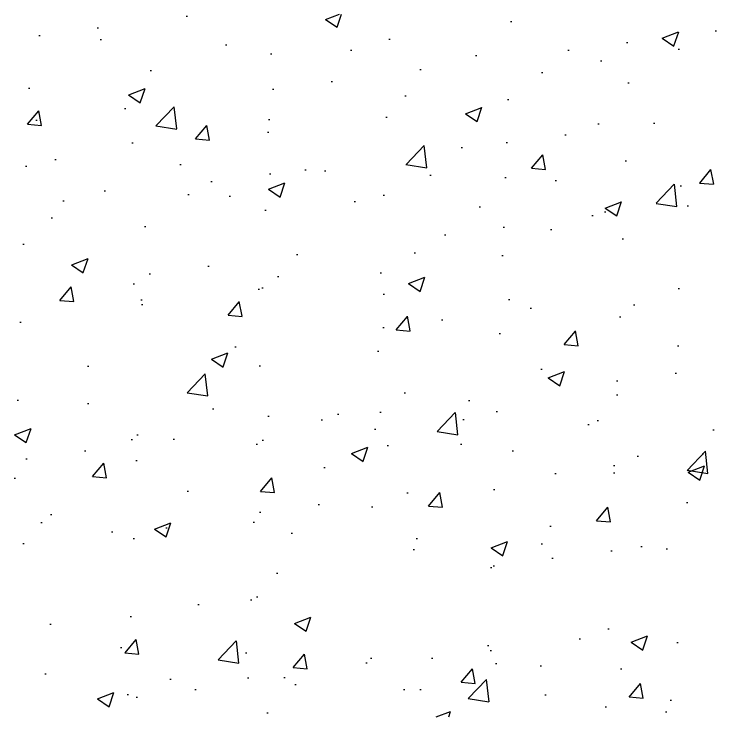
# Model space of a CAD drawing. Header units: feet. Extents: x 317 to 512, y -141 to 162.
# Drawn here: x 342.688 to 344.528, y 94.608 to 96.448 of the extents above; entities that cross this region are included whole.
import ezdxf

# ---------------------------------------------------------------- set-up
doc = ezdxf.new("R2010")
doc.units = ezdxf.units.FT
doc.header["$MEASUREMENT"] = 0
doc.layers.add('63', color=7, linetype='Continuous')

msp = doc.modelspace()

# ---------------------------------------------------------------- hatches: boundary and pattern name
at = {"layer": '63'}
h = msp.add_hatch(dxfattribs=at)
h.set_pattern_fill('AR-CONC', color=256, scale=0.061325, style=0)
h.set_pattern_definition([(50, (597.22762, 32.594), (0.4398603, -0.0384828), [0.0459938, -0.5059318]), (355, (597.22762, 32.594), (-0.08508935, 0.46128236), [0.03679504, -0.4047455]), (100.4514, (597.26428, 32.5908), (0.3547713, 0.4227993), [0.0390887, -0.4299759]), (46.1842, (597.2276, 32.71667), (0.6544863, -0.1015047), [0.0689907, -0.7588977]), (96.6356, (597.28216, 32.7082), (0.5731826, 0.5973785), [0.058633, -0.6449637]), (351.1842, (597.2276, 32.7167), (0.5731821, 0.597379), [0.0551926, -0.6071182]), (21, (597.28895, 32.686), (0.36605367, -0.2469063), [0.0459938, -0.5059318]), (326, (597.28895, 32.686), (0.1492133, 0.4446988), [0.03679504, -0.4047455]), (71.4514, (597.31945, 32.66543), (0.5152671, 0.19779205), [0.0390887, -0.4299759]), (37.5, (597.22762, 32.59402), (0.00745704, 0.20414739), [0, -0.39983946, 0, -0.41087797, 0, -0.4062786]), (7.5, (597.22762, 32.59402), (0.16132758, 0.24187326), [0, -0.23426177, 0, -0.3906407, 0, -0.1548458]), (327.5, (597.09087, 32.59402), (0.32736699, -0.01383179), [0, -0.15331268, 0, -0.47833555, 0, -0.63471448]), (317.5, (597.02954, 32.59402), (0.35763933, 0.06138945), [0, -0.19930648, 0, -0.31766387, 0, -0.45073927])])
h.paths.add_polyline_path([(342.68811, 96.44813), (342.68811, 94.60838), (344.52786, 94.60838), (344.52786, 96.44813)])
h.paths.add_polyline_path([(344.28256, 96.20283), (344.28256, 94.85368), (342.93341, 94.85368), (342.93341, 96.20283)], flags=0)
h.paths.add_polyline_path([(343.64294, 96.09122, -1), (343.55095, 96.09122, -1)], flags=0)
h.paths.add_polyline_path([(344.21909, 96.09122, -1), (344.1271, 96.09122, -1)], flags=0)
h.paths.add_polyline_path([(343.07967, 96.08202, -1), (342.98768, 96.08202, -1)], flags=0)
h.paths.add_polyline_path([(344.21909, 95.52948, -1), (344.1271, 95.52948, -1)], flags=0)
h.paths.add_polyline_path([(343.07967, 95.52029, -1), (342.98768, 95.52029, -1)], flags=0)
h.paths.add_polyline_path([(343.64294, 94.96897, -1), (343.55095, 94.96897, -1)], flags=0)
h.paths.add_polyline_path([(344.21909, 94.96897, -1), (344.1271, 94.96897, -1)], flags=0)
h.paths.add_polyline_path([(343.07967, 94.95977, -1), (342.98768, 94.95977, -1)], flags=0)
h.paths.add_polyline_path([(342.93341, 96.20283), (342.93341, 94.85368), (344.28256, 94.85368), (344.28256, 96.20283)], flags=16)

doc.saveas('drawing.dxf')
